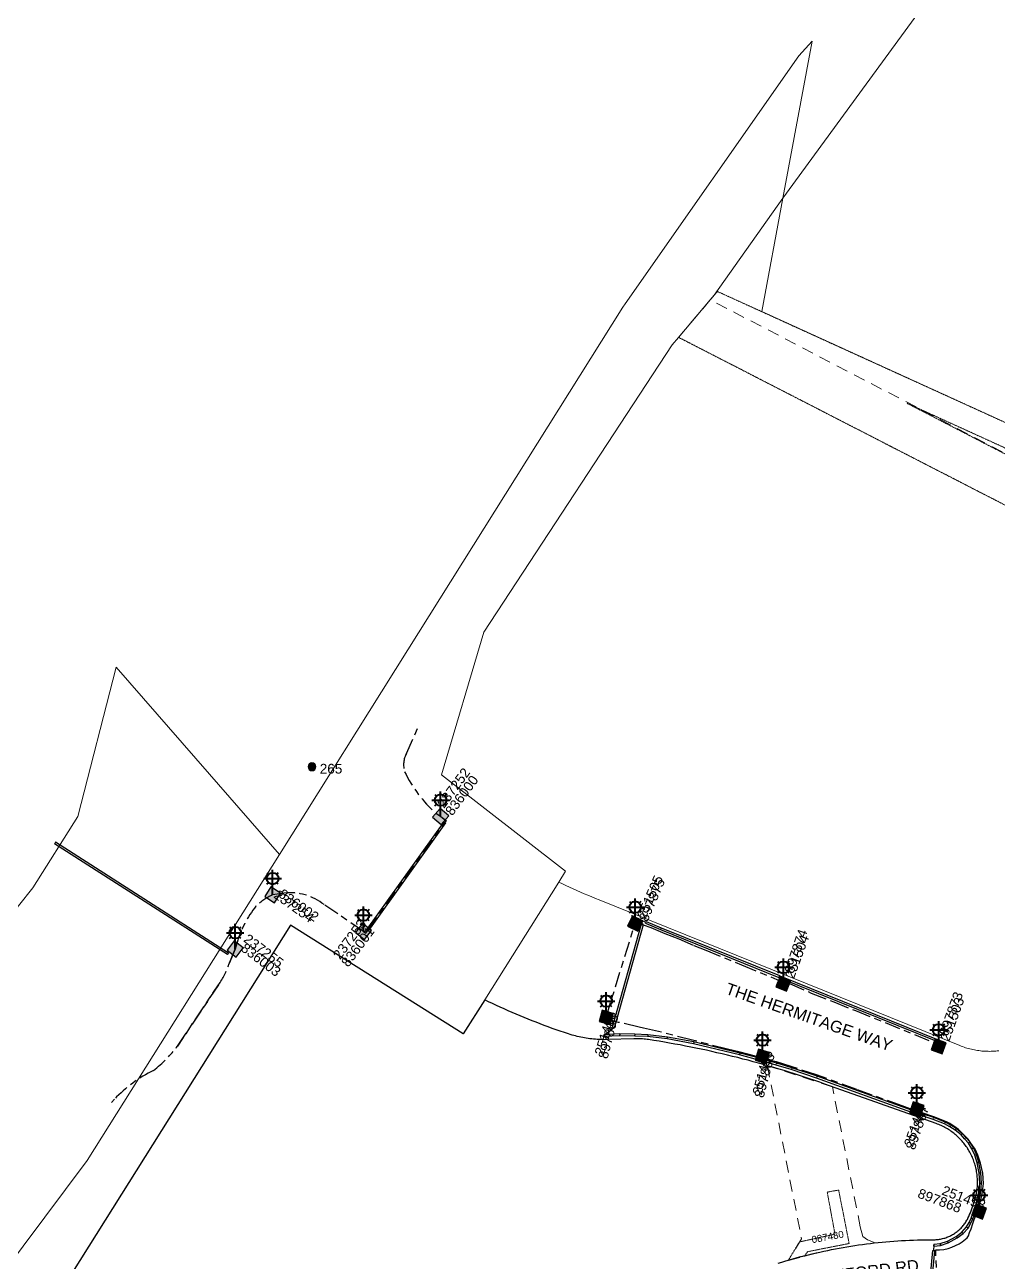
# Model space of a CAD drawing. Header units: metres. Extents: x 293673 to 295365, y 6233764 to 6235163.
# Drawn here: x 294032.5 to 294283.4, y 6234367.6 to 6234686.4 of the extents above; entities that cross this region are included whole.
import ezdxf
from ezdxf.enums import TextEntityAlignment as Align

# ---------------------------------------------------------------- set-up
doc = ezdxf.new("R2010")
doc.units = ezdxf.units.M
for name, pattern in [('Cable Exist UG', [8.2, 4, -1.2, 1.8, -1.2]), ('Dash', [5, 3, -2]), ('HIDDEN', [0.375, 0.25, -0.125]), ('HIDDEN2', [0.1875, 0.125, -0.0625])]:
    doc.linetypes.add(name, pattern=pattern)
doc.layers.get('0').update_dxf_attribs({"color": 6})
for name, color, linetype in [('_User Easement Numbers', 7, 'Continuous'), ('_USER new lots', 250, 'Continuous'), ('Duct_SP_EXT', 7, 'Continuous'), ('Equip_SP_SL_EXT', 7, 'Continuous'), ('Mains_SL_EXT', 7, 'Continuous'), ('Notes', 7, 'Continuous'), ('SupportsOH_SP_TR_HV_LV_SL_EXT', 7, 'Continuous'), ('SupportsUG_SP_LV_SL_EXT', 7, 'Continuous'), ('Trench_SP_EXT', 7, 'Continuous')]:
    doc.layers.add(name, color=color, linetype=linetype)
for name, color, linetype, lineweight in [('Cadastre Developer_SP_EXT', 9, 'Continuous', 5), ('Cadastre Easements_SP_EXT', 9, 'Continuous', 5), ('Cadastre Land Parcels_SP_EXT', 9, 'Continuous', 5), ('Cadastre Other Property_SP_EXT', 9, 'HIDDEN', 5), ('Cadastre Roads_SP_EXT', 9, 'Continuous', 5)]:
    doc.layers.add(name, color=color, linetype=linetype, lineweight=lineweight)
doc.styles.add('COLUMN_LABEL', font='arial.ttf')
doc.styles.add('iecARIAL', font='arial.ttf', dxfattribs={"height": 2})
doc.styles.add('POLE_LABEL', font='arial.ttf')
doc.styles.get("Standard").update_dxf_attribs({"font": 'arial.ttf'})

# ---------------------------------------------------------------- blocks, each defined once
blk = doc.blocks.new('COLUMN_EXT')
blk.add_hatch(color=256).paths.add_polyline_path([(-1.49, 1.48), (-1.49, -1.49), (1.48, -1.49), (1.48, 1.48)])
blk.add_lwpolyline([(-1.49, -1.49), (1.48, -1.49), (1.48, 1.48), (-1.49, 1.48)], close=True)
for tag, height, style, flags, p in [('ASSET_NUM', 2.5, 'COLUMN_LABEL', 8, (2, 2)), ('STRUCTURE_PLANT_NUMBER', 0.2, 'POLE_LABEL', 9, (1.81, 0.03)), ('STREET_CODE', 0.2, 'COLUMN_LABEL', 9, (1.81, -0.2))]:
    blk.add_attdef(tag, text='', height=height, dxfattribs=dict(style=style, flags=flags)).set_placement(p, align=Align.MIDDLE_LEFT)
at = {"flags": 1}
blk.add_attdef('Z', (1.81, -2.35), '', height=0.2, dxfattribs=at)
at = {"flags": 9}
for tag, p in [('COLUMN_TYPE', (1.81, -0.4)), ('OWNED_BY', (1.81, -0.6)), ('STATE', (1.81, -0.8)), ('USAGE', (1.81, -1)), ('STREETNAME', (1.81, -1.6)), ('SUBURB', (1.81, -1.8)), ('LEGEND', (1.81, -1.2)), ('LOCATION', (1.81, -1.4)), ('NOTES', (1.81, -2))]:
    blk.add_attdef(tag, text='', height=0.2, dxfattribs=at).set_placement(p, align=Align.MIDDLE_LEFT)
blk = doc.blocks.new('SL_LANTERN_EXT')
at = {"lineweight": 40}
for p, q in [((0, 1.97), (0, 6.47)), ((-2.25, 4.22), (2.25, 4.22)), ((-1.46, 5.68), (-1.06, 5.28)), ((1.46, 5.68), (1.06, 5.28)), ((-1.46, 2.76), (-1.06, 3.16)), ((0, 0), (0, 2.72)), ((1.46, 2.76), (1.06, 3.16))]:
    blk.add_line(p, q, dxfattribs=at)
blk.add_circle((0, 4.22), 1.5, dxfattribs=at)
at = {"style": 'iecARIAL', "flags": 8}
blk.add_attdef('ASSET_NUM', (1.5, 1.5), '', height=2.5, dxfattribs=at)
for tag, p, height, flags in [('OPERATING_VOLTAGE', (0.98, -1.65), 0.2, 9), ('ORIENTATION', (0.98, -1.85), 0.2, 9), ('OWNED_BY', (0.98, -2.05), 0.2, 9), ('STATE', (0.98, -2.25), 0.2, 9), ('CONSTRUCTED_VOLTAGE', (0.98, -0.65), 0.2, 9), ('CONTROL_TYPE', (0.98, -0.85), 0.2, 9), ('LANTERN_PURPOSE', (0.98, -1.05), 0.2, 9), ('LANTERN_TYPE', (0.98, -1.25), 0.2, 9), ('NO_PHASES', (0.98, -1.45), 0.2, 9), ('USAGE', (0.98, -2.45), 0.2, 9), ('CEXIST', (0.98, -2.65), 0.2, 9), ('CNEW', (0.98, -2.85), 0.2, 9), ('CNUMBER', (0.98, -3.05), 0.2, 9), ('CREMOVE', (0.98, -3.25), 0.2, 9), ('LNUMBER', (2.18, -3.25), 2.5, 8), ('CREPLACE', (0.98, -3.45), 0.2, 9), ('LKINGHEIGHT', (0.98, -3.65), 0.2, 9), ('LBRACKET', (0.98, -3.85), 0.2, 9), ('LBRACKETVOCAB', (0.98, -4.05), 0.2, 9), ('LCATEGORY', (0.98, -4.25), 0.2, 9), ('LCHARGE1', (0.98, -4.45), 0.2, 9), ('LCHARGE1PERCENT', (0.98, -4.65), 0.2, 9), ('LCHARGE2', (0.98, -4.85), 0.2, 9), ('LCHARGE2PERCENT', (0.98, -5.05), 0.2, 9), ('LCHARGE3', (0.98, -5.25), 0.2, 9), ('LCHARGE3PERCENT', (0.98, -5.45), 0.2, 9), ('LEXIST', (0.98, -5.65), 0.2, 9), ('LLAMP', (0.98, -5.85), 0.2, 9), ('LLAMPVOCAB', (0.98, -6.05), 0.2, 9), ('LMAST', (0.98, -6.25), 0.2, 9), ('LMASTVOCAB', (0.98, -6.45), 0.2, 9), ('STREETNAME', (0.98, -9.25), 0.2, 9), ('SUBURB', (0.98, -9.45), 0.2, 1), ('LNEW', (0.98, -6.65), 0.2, 9), ('LANTNUMBER', (0.98, -6.85), 0.2, 9), ('LOUTREACH', (0.98, -7.25), 0.2, 9), ('LOUTREACHVOCAB', (0.98, -7.45), 0.2, 9), ('LRATECODE', (0.98, -7.65), 0.2, 9), ('LREMOVE', (0.98, -7.85), 0.2, 9), ('LREPLACE', (0.98, -8.05), 0.2, 9), ('LTYPE', (0.98, -8.25), 0.2, 9), ('LTYPEVOCAB', (0.98, -8.45), 0.2, 9), ('LEGEND', (0.98, -8.65), 0.2, 9), ('LOCATION', (0.98, -8.85), 0.2, 9), ('NOTES', (0.98, -9.05), 0.2, 9)]:
    blk.add_attdef(tag, p, '', height=height, dxfattribs=dict(flags=flags))
blk = doc.blocks.new('POLE_EXT')
blk.add_hatch(color=256).paths.add_polyline_path([(-1, 0, 1), (1, 0, 1)])
blk.add_lwpolyline([(-1, 0, 1), (1, 0, 1)], format="xyb", close=True)
for tag, height, flags, p in [('pNumber', 2.5, 8, (-17.84, 2.07)), ('OWNED_BY', 0.2, 9, (1.35, -0.4)), ('SPECIAL_USE', 0.2, 9, (1.35, -0.8)), ('STATE', 0.2, 9, (1.35, -1)), ('cLV', 0.2, 9, (1.35, -1.4)), ('hDepth', 0.2, 9, (1.35, -1.6)), ('hDia', 0.2, 9, (1.35, -1.8)), ('cHV', 0.2, 9, (1.35, -2)), ('PARENT', 0.2, 9, (1.35, -0.6)), ('USAGE', 0.2, 9, (1.35, -1.2)), ('LBRACKET', 0.2, 9, (1.35, -2.2)), ('LExisting', 0.2, 9, (1.35, -2.4)), ('LANTNUMBER', 0.2, 9, (1.35, -2.6)), ('LOther', 0.2, 9, (1.35, -2.8)), ('LRemove', 0.2, 9, (1.35, -3)), ('LEGEND', 0.2, 9, (1.35, -3.2)), ('cLinedev', 0.2, 9, (1.35, -3.4)), ('pExisting', 0.2, 9, (1.35, -3.8)), ('pFooting', 0.2, 9, (1.35, -4.4)), ('pNew', 0.2, 9, (1.35, -4.6)), ('pRelocate', 0.2, 9, (1.35, -5)), ('pRemove', 0.2, 9, (1.35, -5.2)), ('pReplace', 0.2, 9, (1.35, -5.4)), ('pStay', 0.2, 9, (1.35, -5.6)), ('pType', 0.2, 9, (1.35, -5.8)), ('cspan', 0.2, 9, (1.35, -6)), ('STREETNAME', 0.2, 9, (1.35, -6.2)), ('SUBURB', 0.2, 9, (1.35, -6.4)), ('LOCATION', 0.2, 9, (1.35, -3.6)), ('PFNUMBER', 0.2, 9, (1.35, -4)), ('NEWPFNUMBER', 0.2, 9, (1.35, -4.2)), ('OPERATED_BY', 0.2, 9, (1.36, -7.01)), ('NOTES', 0.2, 9, (1.35, -6.6)), ('MAINTAINED_BY', 0.2, 9, (1.36, -6.81))]:
    blk.add_attdef(tag, text='', height=height, dxfattribs=dict(flags=flags)).set_placement(p, align=Align.MIDDLE_LEFT)
at = {"style": 'POLE_LABEL'}
for tag, height, flags, p in [('ASSET_NUM', 2.5, 8, (2, 2)), ('STRUCTURE_PLANT_NUMBER', 0.2, 9, (1.35, 0.03)), ('STREET_CODE', 0.2, 9, (1.35, -0.2))]:
    blk.add_attdef(tag, text='', height=height, dxfattribs=dict(at, flags=flags)).set_placement(p, align=Align.MIDDLE_LEFT)
at = {"flags": 1}
blk.add_attdef('Z', (1.35, -7.33), '', height=0.2, dxfattribs=at)
blk = doc.blocks.new('A$C12BB781C')
at = {"layer": '_USER new lots', "linetype": 'Continuous'}
blk.add_lwpolyline([(294226.68, 6234367.37), (294227.65, 6234367.66), (294228.62, 6234367.95), (294229.59, 6234368.24), (294230.57, 6234368.51), (294231.54, 6234368.78), (294232.52, 6234369.04), (294233.5, 6234369.29), (294234.49, 6234369.54), (294235.47, 6234369.78), (294236.46, 6234370.01), (294237.45, 6234370.23), (294238.44, 6234370.45), (294239.43, 6234370.65), (294240.42, 6234370.85), (294241.42, 6234371.05), (294242.41, 6234371.23), (294243.41, 6234371.41), (294244.41, 6234371.58), (294245.41, 6234371.74), (294246.41, 6234371.9), (294247.41, 6234372.05), (294248.42, 6234372.19), (294249.42, 6234372.32), (294250.43, 6234372.44), (294251.43, 6234372.56), (294252.44, 6234372.67), (294253.45, 6234372.77), (294254.46, 6234372.86), (294255.47, 6234372.95), (294256.48, 6234373.03), (294257.49, 6234373.1), (294258.5, 6234373.16), (294259.51, 6234373.22), (294260.52, 6234373.27), (294261.53, 6234373.31), (294262.55, 6234373.34), (294263.56, 6234373.36), (294264.57, 6234373.38), (294265.59, 6234373.39), (294266.6, 6234373.39), (294266.88, 6234373.39), (294267.15, 6234373.41), (294267.43, 6234373.42), (294267.71, 6234373.45), (294267.98, 6234373.48), (294268.25, 6234373.52), (294268.53, 6234373.57), (294268.8, 6234373.63), (294269.07, 6234373.69), (294269.33, 6234373.76), (294269.6, 6234373.84), (294269.86, 6234373.93), (294270.12, 6234374.02), (294270.38, 6234374.12), (294270.64, 6234374.23), (294270.89, 6234374.34), (294271.14, 6234374.46), (294271.38, 6234374.59), (294271.62, 6234374.73), (294271.86, 6234374.87), (294272.1, 6234375.02), (294272.33, 6234375.17), (294272.55, 6234375.33), (294272.77, 6234375.5), (294272.99, 6234375.67), (294273.2, 6234375.85), (294273.4, 6234376.03), (294273.6, 6234376.23), (294273.8, 6234376.42), (294273.99, 6234376.62), (294274.17, 6234376.83), (294274.35, 6234377.04), (294274.52, 6234377.26), (294274.69, 6234377.48), (294274.85, 6234377.7), (294275.01, 6234377.94), (294275.15, 6234378.17), (294275.29, 6234378.41), (294275.43, 6234378.65), (294275.56, 6234378.89), (294275.68, 6234379.14), (294275.79, 6234379.4), (294275.89, 6234379.65), (294275.99, 6234379.91), (294276.24, 6234380.33), (294276.68, 6234381.62), (294277.13, 6234382.91), (294277.25, 6234383.24), (294277.36, 6234383.58), (294277.46, 6234383.92), (294277.55, 6234384.26), (294277.63, 6234384.6), (294277.71, 6234384.95), (294277.78, 6234385.3), (294277.84, 6234385.64), (294277.89, 6234385.99), (294277.94, 6234386.35), (294277.98, 6234386.7), (294278.01, 6234387.05), (294278.03, 6234387.4), (294278.04, 6234387.76), (294278.05, 6234388.11), (294278.05, 6234388.46), (294278.04, 6234388.82), (294278.03, 6234389.17), (294278, 6234389.52), (294277.97, 6234389.88), (294277.93, 6234390.23), (294277.88, 6234390.58), (294277.83, 6234390.93), (294277.76, 6234391.28), (294277.69, 6234391.62), (294277.61, 6234391.97), (294277.53, 6234392.31), (294277.43, 6234392.65), (294277.33, 6234392.99), (294277.22, 6234393.33), (294277.11, 6234393.66), (294276.98, 6234394), (294276.85, 6234394.32), (294276.72, 6234394.65), (294276.57, 6234394.97), (294276.42, 6234395.29), (294276.26, 6234395.61), (294276.09, 6234395.92), (294275.92, 6234396.23), (294275.74, 6234396.53), (294275.55, 6234396.83), (294275.36, 6234397.13), (294275.16, 6234397.42), (294274.95, 6234397.71), (294274.74, 6234397.99), (294274.52, 6234398.27), (294274.3, 6234398.55), (294274.07, 6234398.81), (294273.83, 6234399.08), (294273.59, 6234399.34), (294273.34, 6234399.59), (294273.09, 6234399.83), (294272.83, 6234400.08), (294272.56, 6234400.31), (294272.3, 6234400.54), (294272.02, 6234400.76), (294271.74, 6234400.98), (294271.46, 6234401.19), (294271.17, 6234401.4), (294270.88, 6234401.6), (294270.58, 6234401.79), (294270.28, 6234401.97), (294269.97, 6234402.15), (294269.66, 6234402.32), (294269.35, 6234402.49), (294269.03, 6234402.65), (294268.71, 6234402.8), (294268.39, 6234402.94), (294268.06, 6234403.08), (294267.73, 6234403.21), (294267.4, 6234403.33), (294238.7, 6234413.51), (294237.4, 6234413.97), (294236.09, 6234414.42), (294234.78, 6234414.86), (294233.47, 6234415.3), (294232.16, 6234415.73), (294230.85, 6234416.15), (294229.53, 6234416.56), (294228.21, 6234416.97), (294226.89, 6234417.37), (294225.57, 6234417.76), (294224.24, 6234418.15), (294222.91, 6234418.53), (294221.58, 6234418.9), (294220.25, 6234419.26), (294218.92, 6234419.62), (294217.58, 6234419.96), (294216.25, 6234420.31), (294214.91, 6234420.64), (294213.57, 6234420.96), (294212.22, 6234421.28), (294210.88, 6234421.59), (294209.53, 6234421.9), (294208.18, 6234422.2), (294206.83, 6234422.48), (294205.48, 6234422.77), (294204.13, 6234423.04), (294202.78, 6234423.31), (294201.42, 6234423.57), (294200.06, 6234423.82), (294198.7, 6234424.06), (294197.34, 6234424.3), (294195.98, 6234424.53), (294194.62, 6234424.75), (294193.26, 6234424.96), (294192.88, 6234425.01), (294192.5, 6234425.06), (294192.12, 6234425.1), (294191.74, 6234425.14), (294191.36, 6234425.16), (294190.98, 6234425.18), (294190.6, 6234425.19), (294190.22, 6234425.2), (294189.84, 6234425.2), (294189.46, 6234425.19), (294182.86, 6234424.96), (294182.39, 6234424.95), (294181.92, 6234424.94), (294181.45, 6234424.95), (294180.97, 6234424.96), (294180.5, 6234424.98), (294180.03, 6234425), (294179.56, 6234425.03), (294179.09, 6234425.08), (294178.62, 6234425.12), (294178.15, 6234425.18), (294177.68, 6234425.24), (294177.21, 6234425.31), (294176.75, 6234425.39), (294176.28, 6234425.47), (294175.82, 6234425.57), (294175.36, 6234425.67), (294174.9, 6234425.77), (294174.44, 6234425.89), (294173.98, 6234426.01), (294173.53, 6234426.14), (294173.08, 6234426.28), (294172.63, 6234426.42), (294171.57, 6234426.77), (294170.52, 6234427.13), (294169.47, 6234427.49), (294168.42, 6234427.86), (294167.38, 6234428.24), (294166.33, 6234428.63), (294165.29, 6234429.02), (294164.25, 6234429.42), (294163.22, 6234429.82), (294162.19, 6234430.23), (294161.16, 6234430.65), (294160.13, 6234431.08), (294159.11, 6234431.51), (294158.09, 6234431.95), (294157.07, 6234432.4), (294156.05, 6234432.85), (294155.04, 6234433.31), (294154.03, 6234433.77), (294153.02, 6234434.24), (294152.02, 6234434.72), (294151.02, 6234435.21), (294145.49, 6234426.42), (294100.93, 6234454.46), (294100.93, 6234454.46), (294036.39, 6234351.67)], dxfattribs=at)

msp = doc.modelspace()

# ---------------------------------------------------------------- linework, layer by layer
at = {"layer": 'Cadastre Developer_SP_EXT', "linetype": 'Dash'}
msp.add_lwpolyline([(294229.33, 6234368.07), (294235.53, 6234369.72), (294240.81, 6234370.89), (294245.61, 6234371.73), (294251.71, 6234372.56), (294249.69, 6234373.33), (294248.52, 6234374.25), (294247.84, 6234376.69), (294240.65, 6234412.82), (294223.88, 6234418.22), (294232.72, 6234373.66), (294229.33, 6234368.07)], close=True, dxfattribs=at)
at = {"layer": 'Cadastre Easements_SP_EXT', "linetype": 'Dash'}
msp.add_lwpolyline([(294342.04, 6234546.42), (294209.17, 6234615.55), (294201, 6234605.89), (294334.9, 6234537.12)], dxfattribs=at)
at = {"layer": 'Cadastre Land Parcels_SP_EXT', "linetype": 'Continuous'}
for points in [[(294279.92, 6234712.99), (294227.9, 6234641.74), (294222.47, 6234612.53), (294398.65, 6234532.22), (294469.42, 6234499.99), (294512.31, 6234480.25), (294537.62, 6234468.9), (294718.26, 6234388.66), (294867.13, 6234322.52)], [(293912.32, 6234228.25), (294036.39, 6234351.67), (294100.93, 6234454.46), (294145.49, 6234426.42), (294151.02, 6234435.21), (294170.12, 6234465.56), (294170.12, 6234465.56), (294171.87, 6234468.34), (294139.89, 6234493.15), (294150.84, 6234529.96), (294199.33, 6234603.92), (294201, 6234605.89), (294209.17, 6234615.55), (294210.19, 6234616.77), (294227.9, 6234641.74), (294235.41, 6234682.23), (294232.01, 6234678.4), (294187.27, 6234614.55), (294186.66, 6234613.63), (294156.39, 6234565.46), (294131.22, 6234525.4), (294098.1, 6234472.68), (294048.57, 6234393.85), (294015.44, 6234349.71)], [(294398.65, 6234532.22), (294222.47, 6234612.53), (294227.9, 6234641.74), (294210.19, 6234616.77), (294209.17, 6234615.55), (294201, 6234605.89), (294199.33, 6234603.92), (294150.84, 6234529.96), (294139.89, 6234493.15), (294171.87, 6234468.34), (294170.12, 6234465.56), (294171.05, 6234465.11), (294171.98, 6234464.67), (294172.92, 6234464.23), (294173.86, 6234463.79), (294174.8, 6234463.37), (294175.75, 6234462.95), (294176.7, 6234462.54), (294177.65, 6234462.14), (294178.6, 6234461.74), (294179.56, 6234461.35), (294180.52, 6234460.97), (294273.46, 6234423.42), (294273.83, 6234423.27), (294274.2, 6234423.14), (294274.57, 6234423.01), (294274.95, 6234422.88), (294275.33, 6234422.77), (294275.71, 6234422.66), (294276.09, 6234422.56), (294276.47, 6234422.47), (294276.86, 6234422.38), (294277.24, 6234422.3), (294277.63, 6234422.23), (294278.02, 6234422.17), (294278.41, 6234422.11), (294278.8, 6234422.06), (294279.2, 6234422.02), (294279.59, 6234421.99), (294279.98, 6234421.96), (294280.38, 6234421.95), (294280.77, 6234421.94), (294281.17, 6234421.93), (294281.56, 6234421.94), (294281.96, 6234421.95), (294282.35, 6234421.97), (294282.75, 6234422), (294283.14, 6234422.03), (294283.53, 6234422.08)], [(294226.68, 6234367.37), (294227.65, 6234367.66), (294228.62, 6234367.95), (294229.59, 6234368.24), (294230.57, 6234368.51), (294231.54, 6234368.78), (294232.52, 6234369.04), (294233.5, 6234369.29), (294234.49, 6234369.54), (294235.47, 6234369.78), (294236.46, 6234370.01), (294237.45, 6234370.23), (294238.44, 6234370.45), (294239.43, 6234370.65), (294240.42, 6234370.85), (294241.42, 6234371.05), (294242.41, 6234371.23), (294243.41, 6234371.41), (294244.41, 6234371.58), (294245.41, 6234371.74), (294246.41, 6234371.9), (294247.41, 6234372.05), (294248.42, 6234372.19), (294249.42, 6234372.32), (294250.43, 6234372.44), (294251.43, 6234372.56), (294252.44, 6234372.67), (294253.45, 6234372.77), (294254.46, 6234372.86), (294255.47, 6234372.95), (294256.48, 6234373.03), (294257.49, 6234373.1), (294258.5, 6234373.16), (294259.51, 6234373.22), (294260.52, 6234373.27), (294261.53, 6234373.31), (294262.55, 6234373.34), (294263.56, 6234373.36), (294264.57, 6234373.38), (294265.59, 6234373.39), (294266.6, 6234373.39), (294266.88, 6234373.39), (294267.15, 6234373.41), (294267.43, 6234373.42), (294267.71, 6234373.45), (294267.98, 6234373.48), (294268.25, 6234373.52), (294268.53, 6234373.57), (294268.8, 6234373.63), (294269.07, 6234373.69), (294269.33, 6234373.76), (294269.6, 6234373.84), (294269.86, 6234373.93), (294270.12, 6234374.02), (294270.38, 6234374.12), (294270.64, 6234374.23), (294270.89, 6234374.34), (294271.14, 6234374.46), (294271.38, 6234374.59), (294271.62, 6234374.73), (294271.86, 6234374.87), (294272.1, 6234375.02), (294272.33, 6234375.17), (294272.55, 6234375.33), (294272.77, 6234375.5), (294272.99, 6234375.67), (294273.2, 6234375.85), (294273.4, 6234376.03), (294273.6, 6234376.23), (294273.8, 6234376.42), (294273.99, 6234376.62), (294274.17, 6234376.83), (294274.35, 6234377.04), (294274.52, 6234377.26), (294274.69, 6234377.48), (294274.85, 6234377.7), (294275.01, 6234377.94), (294275.15, 6234378.17), (294275.29, 6234378.41), (294275.43, 6234378.65), (294275.56, 6234378.89), (294275.68, 6234379.14), (294275.79, 6234379.4), (294275.89, 6234379.65), (294275.99, 6234379.91), (294276.24, 6234380.33), (294276.68, 6234381.62), (294277.13, 6234382.91), (294277.25, 6234383.24), (294277.36, 6234383.58), (294277.46, 6234383.92), (294277.55, 6234384.26), (294277.63, 6234384.6), (294277.71, 6234384.95), (294277.78, 6234385.3), (294277.84, 6234385.64), (294277.89, 6234385.99), (294277.94, 6234386.35), (294277.98, 6234386.7), (294278.01, 6234387.05), (294278.03, 6234387.4), (294278.04, 6234387.76), (294278.05, 6234388.11), (294278.05, 6234388.46), (294278.04, 6234388.82), (294278.03, 6234389.17), (294278, 6234389.52), (294277.97, 6234389.88), (294277.93, 6234390.23), (294277.88, 6234390.58), (294277.83, 6234390.93), (294277.76, 6234391.28), (294277.69, 6234391.62), (294277.61, 6234391.97), (294277.53, 6234392.31), (294277.43, 6234392.65), (294277.33, 6234392.99), (294277.22, 6234393.33), (294277.11, 6234393.66), (294276.98, 6234394), (294276.85, 6234394.32), (294276.72, 6234394.65), (294276.57, 6234394.97), (294276.42, 6234395.29), (294276.26, 6234395.61), (294276.09, 6234395.92), (294275.92, 6234396.23), (294275.74, 6234396.53), (294275.55, 6234396.83), (294275.36, 6234397.13), (294275.16, 6234397.42), (294274.95, 6234397.71), (294274.74, 6234397.99), (294274.52, 6234398.27), (294274.3, 6234398.55), (294274.07, 6234398.81), (294273.83, 6234399.08), (294273.59, 6234399.34), (294273.34, 6234399.59), (294273.09, 6234399.83), (294272.83, 6234400.08), (294272.56, 6234400.31), (294272.3, 6234400.54), (294272.02, 6234400.76), (294271.74, 6234400.98), (294271.46, 6234401.19), (294271.17, 6234401.4), (294270.88, 6234401.6), (294270.58, 6234401.79), (294270.28, 6234401.97), (294269.97, 6234402.15), (294269.66, 6234402.32), (294269.35, 6234402.49), (294269.03, 6234402.65), (294268.71, 6234402.8), (294268.39, 6234402.94), (294268.06, 6234403.08), (294267.73, 6234403.21), (294267.4, 6234403.33), (294238.7, 6234413.51), (294237.4, 6234413.97), (294236.09, 6234414.42), (294234.78, 6234414.86), (294233.47, 6234415.3), (294232.16, 6234415.73), (294230.85, 6234416.15), (294229.53, 6234416.56), (294228.21, 6234416.97), (294226.89, 6234417.37), (294225.57, 6234417.76), (294224.24, 6234418.15), (294222.91, 6234418.53), (294221.58, 6234418.9), (294220.25, 6234419.26), (294218.92, 6234419.62), (294217.58, 6234419.96), (294216.25, 6234420.31), (294214.91, 6234420.64), (294213.57, 6234420.96), (294212.22, 6234421.28), (294210.88, 6234421.59), (294209.53, 6234421.9), (294208.18, 6234422.2), (294206.83, 6234422.48), (294205.48, 6234422.77), (294204.13, 6234423.04), (294202.78, 6234423.31), (294201.42, 6234423.57), (294200.06, 6234423.82), (294198.7, 6234424.06), (294197.34, 6234424.3), (294195.98, 6234424.53), (294194.62, 6234424.75), (294193.26, 6234424.96), (294192.88, 6234425.01), (294192.5, 6234425.06), (294192.12, 6234425.1), (294191.74, 6234425.14), (294191.36, 6234425.16), (294190.98, 6234425.18), (294190.6, 6234425.19), (294190.22, 6234425.2), (294189.84, 6234425.2), (294189.46, 6234425.19), (294182.86, 6234424.96), (294182.39, 6234424.95), (294181.92, 6234424.94), (294181.45, 6234424.95), (294180.97, 6234424.96), (294180.5, 6234424.98), (294180.03, 6234425), (294179.56, 6234425.03), (294179.09, 6234425.08), (294178.62, 6234425.12), (294178.15, 6234425.18), (294177.68, 6234425.24), (294177.21, 6234425.31), (294176.75, 6234425.39), (294176.28, 6234425.47), (294175.82, 6234425.57), (294175.36, 6234425.67), (294174.9, 6234425.77), (294174.44, 6234425.89), (294173.98, 6234426.01), (294173.53, 6234426.14), (294173.08, 6234426.28), (294172.63, 6234426.42), (294171.57, 6234426.77), (294170.52, 6234427.13), (294169.47, 6234427.49), (294168.42, 6234427.86), (294167.38, 6234428.24), (294166.33, 6234428.63), (294165.29, 6234429.02), (294164.25, 6234429.42), (294163.22, 6234429.82), (294162.19, 6234430.23), (294161.16, 6234430.65), (294160.13, 6234431.08), (294159.11, 6234431.51), (294158.09, 6234431.95), (294157.07, 6234432.4), (294156.05, 6234432.85), (294155.04, 6234433.31), (294154.03, 6234433.77), (294153.02, 6234434.24), (294152.02, 6234434.72), (294151.02, 6234435.21), (294145.49, 6234426.42), (294100.93, 6234454.46), (294100.93, 6234454.46), (294036.39, 6234351.67)]]:
    msp.add_lwpolyline(points, dxfattribs=at)
at = {"layer": 'Cadastre Other Property_SP_EXT', "linetype": 'HIDDEN2'}
for points in [[(294543.3, 6234466.51), (294210.98, 6234617.72), (294201, 6234605.89), (294334.9, 6234537.12)], [(294342.04, 6234546.42), (294259.92, 6234588.89), (294540.71, 6234461.03)]]:
    msp.add_lwpolyline(points, dxfattribs=at)
msp.add_lwpolyline([(294242.27, 6234386.18), (294240.46, 6234385.89), (294239.32, 6234385.67), (294241.31, 6234374.82), (294232.16, 6234372.83), (294229.32, 6234368.15), (294233.53, 6234369.29), (294234.23, 6234370.32), (294244.96, 6234372.42), (294242.27, 6234386.18)], close=True, dxfattribs=at)
at = {"layer": 'Cadastre Roads_SP_EXT', "linetype": 'Continuous'}
msp.add_lwpolyline([(294015.44, 6234349.71), (294048.57, 6234393.85), (294098.1, 6234472.68), (294080.06, 6234493.34), (294056.02, 6234520.94), (294046.17, 6234482.44), (294034.53, 6234464.1), (294023.4, 6234450.19)], dxfattribs=at)
at = {"layer": 'Duct_SP_EXT'}
for p, q in [((294120.76, 6234453.37), (294140.62, 6234481.05)), ((294121.15, 6234453.09), (294141.01, 6234480.77)), ((294140.62, 6234481.05), (294140.82, 6234480.91)), ((294141.01, 6234480.77), (294140.82, 6234480.91)), ((294040.14, 6234475.39), (294040.27, 6234475.59)), ((294040.4, 6234475.79), (294040.27, 6234475.59)), ((294085.02, 6234447.26), (294040.4, 6234475.79)), ((294084.76, 6234446.85), (294040.14, 6234475.39)), ((294120.76, 6234453.37), (294120.96, 6234453.23)), ((294121.15, 6234453.09), (294120.96, 6234453.23)), ((294184, 6234428.16), (294191.48, 6234454.77)), ((294184.46, 6234428.03), (294191.95, 6234454.64)), ((294191.48, 6234454.77), (294191.71, 6234454.7)), ((294191.95, 6234454.64), (294191.71, 6234454.7)), ((294192.45, 6234454.94), (294192.54, 6234455.16)), ((294192.45, 6234454.94), (294196.32, 6234453.35)), ((294192.63, 6234455.38), (294192.54, 6234455.16)), ((294192.63, 6234455.38), (294196.51, 6234453.79)), ((294196.32, 6234453.35), (294196.41, 6234453.57)), ((294196.32, 6234453.35), (294196.41, 6234453.57)), ((294196.32, 6234453.35), (294196.32, 6234453.35)), ((294196.32, 6234453.35), (294226.81, 6234441)), ((294196.51, 6234453.79), (294196.41, 6234453.57)), ((294196.5, 6234453.79), (294196.41, 6234453.57)), ((294196.51, 6234453.79), (294196.5, 6234453.79)), ((294196.5, 6234453.79), (294226.99, 6234441.45)), ((294084.76, 6234446.85), (294084.89, 6234447.06)), ((294085.02, 6234447.26), (294084.89, 6234447.06)), ((294226.81, 6234441), (294226.9, 6234441.22)), ((294226.88, 6234440.98), (294226.97, 6234441.2)), ((294226.88, 6234440.98), (294267.76, 6234424.43)), ((294226.99, 6234441.45), (294226.9, 6234441.22)), ((294227.06, 6234441.43), (294226.97, 6234441.2)), ((294227.06, 6234441.43), (294267.94, 6234424.88)), ((294184, 6234428.16), (294184.23, 6234428.09)), ((294184.46, 6234428.03), (294184.23, 6234428.09)), ((294185.84, 6234426.41), (294181.7, 6234426.22)), ((294181.7, 6234426.22), (294181.71, 6234425.98)), ((294181.73, 6234425.74), (294181.71, 6234425.98)), ((294185.85, 6234425.93), (294181.73, 6234425.74)), ((294189.71, 6234426.35), (294185.84, 6234426.41)), ((294185.84, 6234426.41), (294185.85, 6234426.17)), ((294185.85, 6234425.93), (294185.85, 6234426.17)), ((294189.7, 6234425.87), (294185.85, 6234425.93)), ((294189.71, 6234426.35), (294189.7, 6234426.11)), ((294189.7, 6234425.87), (294189.7, 6234426.11)), ((294193.03, 6234425.72), (294189.7, 6234425.87)), ((294193.07, 6234426.2), (294189.71, 6234426.35)), ((294193.03, 6234425.72), (294193.05, 6234425.96)), ((294198.07, 6234425.16), (294193.03, 6234425.72)), ((294193.07, 6234426.2), (294193.05, 6234425.96)), ((294198.14, 6234425.63), (294193.07, 6234426.2)), ((294198.07, 6234425.16), (294198.1, 6234425.4)), ((294204.87, 6234423.88), (294198.07, 6234425.16)), ((294198.14, 6234425.63), (294198.1, 6234425.4)), ((294204.97, 6234424.35), (294198.14, 6234425.63)), ((294267.76, 6234424.43), (294267.85, 6234424.66)), ((294267.94, 6234424.88), (294267.85, 6234424.66)), ((294204.87, 6234423.88), (294204.92, 6234424.11)), ((294216.69, 6234421.04), (294204.87, 6234423.88)), ((294204.97, 6234424.35), (294204.92, 6234424.11)), ((294216.81, 6234421.5), (294204.97, 6234424.35)), ((294216.69, 6234421.04), (294216.75, 6234421.27)), ((294216.81, 6234421.5), (294216.75, 6234421.27)), ((294222.43, 6234420), (294216.81, 6234421.5)), ((294222.31, 6234419.53), (294216.69, 6234421.04)), ((294222.31, 6234419.53), (294222.37, 6234419.77)), ((294222.43, 6234420), (294222.37, 6234419.77)), ((294222.49, 6234419.48), (294222.56, 6234419.71)), ((294226.17, 6234418.39), (294222.49, 6234419.48)), ((294222.62, 6234419.94), (294222.56, 6234419.71)), ((294226.31, 6234418.85), (294222.62, 6234419.94)), ((294226.17, 6234418.39), (294226.24, 6234418.62)), ((294230.03, 6234417.22), (294226.17, 6234418.39)), ((294226.31, 6234418.85), (294226.24, 6234418.62)), ((294230.17, 6234417.67), (294226.31, 6234418.85)), ((294230.03, 6234417.22), (294230.1, 6234417.44)), ((294236.56, 6234415.05), (294230.03, 6234417.22)), ((294230.17, 6234417.67), (294230.1, 6234417.44)), ((294236.71, 6234415.5), (294230.17, 6234417.67)), ((294236.56, 6234415.05), (294236.64, 6234415.28)), ((294260.88, 6234406.3), (294236.56, 6234415.05)), ((294236.71, 6234415.5), (294236.64, 6234415.28)), ((294261.04, 6234406.75), (294236.71, 6234415.5)), ((294260.88, 6234406.3), (294260.96, 6234406.53)), ((294261.04, 6234406.75), (294260.96, 6234406.53)), ((294261.06, 6234406.26), (294261.13, 6234406.49)), ((294266.6, 6234404.41), (294261.06, 6234406.26)), ((294261.21, 6234406.71), (294261.13, 6234406.49)), ((294266.77, 6234404.86), (294261.21, 6234406.71)), ((294266.6, 6234404.41), (294266.69, 6234404.64)), ((294269.55, 6234403.24), (294266.6, 6234404.41)), ((294266.77, 6234404.86), (294266.69, 6234404.64)), ((294269.75, 6234403.67), (294266.77, 6234404.86)), ((294269.55, 6234403.24), (294269.65, 6234403.46)), ((294270.96, 6234402.5), (294269.55, 6234403.24)), ((294269.75, 6234403.67), (294269.65, 6234403.46)), ((294271.2, 6234402.91), (294269.75, 6234403.67)), ((294270.96, 6234402.5), (294271.08, 6234402.71)), ((294272.27, 6234401.64), (294270.96, 6234402.5)), ((294271.2, 6234402.91), (294271.08, 6234402.71)), ((294272.55, 6234402.03), (294271.2, 6234402.91)), ((294272.27, 6234401.64), (294272.41, 6234401.83)), ((294273.8, 6234400.4), (294272.27, 6234401.64)), ((294272.55, 6234402.03), (294272.41, 6234401.83)), ((294274.13, 6234400.76), (294272.55, 6234402.03)), ((294273.8, 6234400.4), (294273.97, 6234400.58)), ((294274.73, 6234399.4), (294273.8, 6234400.4)), ((294274.13, 6234400.76), (294273.97, 6234400.58)), ((294275.08, 6234399.72), (294274.13, 6234400.76)), ((294274.73, 6234399.4), (294274.91, 6234399.56)), ((294275.7, 6234398.3), (294274.73, 6234399.4)), ((294275.08, 6234399.72), (294274.91, 6234399.56)), ((294276.09, 6234398.58), (294275.08, 6234399.72)), ((294275.7, 6234398.3), (294275.9, 6234398.44)), ((294276.6, 6234396.85), (294275.7, 6234398.3)), ((294276.09, 6234398.58), (294275.9, 6234398.44)), ((294277.03, 6234397.07), (294276.09, 6234398.58)), ((294276.6, 6234396.85), (294276.82, 6234396.96)), ((294277.32, 6234395.17), (294276.6, 6234396.85)), ((294277.03, 6234397.07), (294276.82, 6234396.96)), ((294277.77, 6234395.33), (294277.03, 6234397.07)), ((294277.32, 6234395.17), (294277.54, 6234395.25)), ((294277.96, 6234393.2), (294277.32, 6234395.17)), ((294277.77, 6234395.33), (294277.54, 6234395.25)), ((294278.42, 6234393.32), (294277.77, 6234395.33)), ((294277.96, 6234393.2), (294278.19, 6234393.26)), ((294278.45, 6234390.59), (294277.96, 6234393.2)), ((294278.42, 6234393.32), (294278.19, 6234393.26)), ((294278.93, 6234390.66), (294278.42, 6234393.32)), ((294278.45, 6234390.59), (294278.69, 6234390.63)), ((294278.64, 6234387.95), (294278.45, 6234390.59)), ((294278.93, 6234390.66), (294278.69, 6234390.63)), ((294279.12, 6234387.94), (294278.93, 6234390.66)), ((294278.44, 6234385.97), (294278.64, 6234387.95)), ((294278.64, 6234387.95), (294278.88, 6234387.95)), ((294279.12, 6234387.94), (294278.88, 6234387.95)), ((294278.92, 6234385.9), (294279.12, 6234387.94)), ((294277.58, 6234382.4), (294277.92, 6234383.44)), ((294277.92, 6234383.44), (294278.16, 6234384.52)), ((294277.92, 6234383.44), (294278.15, 6234383.38)), ((294278.03, 6234382.25), (294278.38, 6234383.32)), ((294278.38, 6234383.32), (294278.15, 6234383.38)), ((294278.16, 6234384.52), (294278.44, 6234385.97)), ((294278.16, 6234384.52), (294278.4, 6234384.47)), ((294278.38, 6234383.32), (294278.63, 6234384.42)), ((294278.63, 6234384.42), (294278.4, 6234384.47)), ((294278.44, 6234385.97), (294278.68, 6234385.93)), ((294278.63, 6234384.42), (294278.92, 6234385.9)), ((294278.92, 6234385.9), (294278.68, 6234385.93)), ((294276.39, 6234378.96), (294277.06, 6234380.87)), ((294276.83, 6234378.78), (294277.51, 6234380.71)), ((294277.05, 6234380.96), (294277.58, 6234382.4)), ((294277.05, 6234380.96), (294277.28, 6234380.87)), ((294277.06, 6234380.87), (294277.29, 6234380.79)), ((294277.51, 6234380.79), (294277.28, 6234380.87)), ((294277.51, 6234380.71), (294277.29, 6234380.79)), ((294277.51, 6234380.79), (294278.03, 6234382.25)), ((294277.58, 6234382.4), (294277.81, 6234382.33)), ((294278.03, 6234382.25), (294277.81, 6234382.33)), ((294274, 6234375.36), (294275.23, 6234376.7)), ((294275.23, 6234376.7), (294275.88, 6234377.87)), ((294275.23, 6234376.7), (294275.43, 6234376.56)), ((294275.62, 6234376.42), (294276.31, 6234377.66)), ((294275.88, 6234377.87), (294276.39, 6234378.96)), ((294275.88, 6234377.87), (294276.09, 6234377.77)), ((294276.31, 6234377.66), (294276.09, 6234377.77)), ((294276.31, 6234377.66), (294276.83, 6234378.78)), ((294276.39, 6234378.96), (294276.61, 6234378.87)), ((294276.83, 6234378.78), (294276.61, 6234378.87)), ((294270.32, 6234373), (294272.56, 6234374.27)), ((294270.51, 6234372.56), (294272.83, 6234373.87)), ((294272.56, 6234374.27), (294274, 6234375.36)), ((294272.56, 6234374.27), (294272.69, 6234374.07)), ((294272.83, 6234373.87), (294272.69, 6234374.07)), ((294272.83, 6234373.87), (294274.32, 6234375.01)), ((294274, 6234375.36), (294274.16, 6234375.19)), ((294274.32, 6234375.01), (294274.16, 6234375.19)), ((294274.32, 6234375.01), (294275.62, 6234376.42)), ((294275.62, 6234376.42), (294275.43, 6234376.56)), ((294265.57, 6234359.84), (294266.55, 6234370.62)), ((294266.05, 6234359.79), (294267.03, 6234370.58)), ((294266.55, 6234370.62), (294266.79, 6234370.6)), ((294266.77, 6234372.23), (294268.45, 6234372.41)), ((294266.77, 6234372.23), (294266.79, 6234371.99)), ((294266.82, 6234371.75), (294266.79, 6234371.99)), ((294267.03, 6234370.58), (294266.79, 6234370.6)), ((294266.82, 6234371.75), (294268.55, 6234371.94)), ((294268.45, 6234372.41), (294270.32, 6234373)), ((294268.45, 6234372.41), (294268.5, 6234372.17)), ((294268.55, 6234371.94), (294268.5, 6234372.17)), ((294268.55, 6234371.94), (294270.51, 6234372.56)), ((294270.32, 6234373), (294270.41, 6234372.78)), ((294270.51, 6234372.56), (294270.41, 6234372.78))]:
    msp.add_line(p, q, dxfattribs=at)
at = {"layer": 'Mains_SL_EXT', "linetype": 'Cable Exist UG'}
for points in [[(294139.66, 6234482.44), (294138.45, 6234483.2), (294138.45, 6234483.2, -0.093933), (294130.38, 6234493.99), (294130.38, 6234493.99, -0.206664), (294130.88, 6234498.69), (294130.88, 6234498.69), (294133.96, 6234505.62)], [(294119.77, 6234452.81), (294113.15, 6234457.38), (294109.64, 6234459.73), (294109.64, 6234459.73, 0.196589), (294099.29, 6234462.7), (294099.29, 6234462.7), (294096.37, 6234462.23)], [(294086.71, 6234448.29), (294087.2, 6234449.96), (294087.2, 6234449.96, -0.100854), (294092.07, 6234459.32), (294092.07, 6234459.32, -0.096601), (294096.37, 6234462.23)], [(294054.81, 6234408.75), (294055.6, 6234409.61), (294055.6, 6234409.61, -0.086923), (294065.66, 6234417.03), (294065.66, 6234417.03, 0.066736), (294071.82, 6234423.28), (294071.82, 6234423.28), (294082.45, 6234439.09), (294082.45, 6234439.09, 0.063976), (294085.09, 6234444.35), (294085.09, 6234444.35), (294086.71, 6234448.29)]]:
    msp.add_lwpolyline(points, format="xyb", dxfattribs=at)
for points in [[(294119.77, 6234452.81), (294120.93, 6234453.15), (294141.12, 6234481.27), (294139.66, 6234482.44)], [(294182.3, 6234430.69), (294189.78, 6234454.95)], [(294189.78, 6234454.91), (294191.9, 6234454.53), (294191.9, 6234454.53), (294193.85, 6234453.83), (294197.42, 6234452.29), (294201.07, 6234450.88), (294204.9, 6234449.24), (294208, 6234448), (294217.22, 6234444.25), (294227.13, 6234440.14), (294228, 6234439.32)], [(294227.97, 6234439.32), (294229.6, 6234439.42), (294229.6, 6234439.42), (294235.21, 6234436.96), (294241.04, 6234434.67), (294246.62, 6234432.44), (294267.32, 6234424), (294268.09, 6234423.23)], [(294222.58, 6234420.62), (294221.14, 6234420.55), (294221.14, 6234420.55), (294220.5, 6234420.74), (294216.86, 6234421.68), (294213.62, 6234422.47), (294204.56, 6234424.81), (294195.81, 6234427.04), (294191.95, 6234427.94), (294190.88, 6234428.18), (294185.55, 6234429.4), (294183.53, 6234429.87), (294182.3, 6234430.69)], [(294262.4, 6234407.05), (294260.69, 6234407.13), (294260.69, 6234407.13), (294258.59, 6234407.87), (294246.94, 6234412.1), (294236.57, 6234415.86), (294230.04, 6234418.02), (294226.19, 6234419.2), (294223.59, 6234419.86), (294222.54, 6234420.66)], [(294278.46, 6234380.63), (294278.45, 6234382.12), (294278.45, 6234382.12), (294278.51, 6234382.3), (294278.85, 6234383.34), (294279.09, 6234384.41), (294279.37, 6234385.86), (294279.57, 6234387.86), (294279.39, 6234390.51), (294278.8, 6234393.11), (294278.13, 6234395.17), (294277.42, 6234396.71), (294276.36, 6234398.28), (294275.63, 6234399.28), (294274.72, 6234400.24), (294273.15, 6234401.77), (294271.96, 6234402.68), (294270.93, 6234403.37), (294270.02, 6234403.81), (294266.83, 6234405.1), (294263.49, 6234406.14), (294262.33, 6234407.05)], [(294267.63, 6234361.03), (294267.29, 6234370.77), (294267.29, 6234370.77), (294268.24, 6234370.78), (294269.4, 6234370.92), (294270.46, 6234371.16), (294271.46, 6234371.48), (294272.4, 6234371.87), (294273.34, 6234372.37), (294274.13, 6234372.89), (294275.38, 6234373.91), (294275.71, 6234374.44), (294276.01, 6234375.22), (294276.39, 6234376.19), (294276.85, 6234377.55), (294277.7, 6234380.05), (294278.46, 6234380.75)]]:
    msp.add_lwpolyline(points, dxfattribs=at)
at = {"layer": 'Trench_SP_EXT', "linetype": 'Cable Exist UG'}
for points in [[(294139.66, 6234482.44), (294138.45, 6234483.2), (294138.45, 6234483.2, -0.093934), (294130.38, 6234493.99), (294130.38, 6234493.99, -0.206661), (294130.88, 6234498.69), (294130.88, 6234498.69), (294133.96, 6234505.62)], [(294119.77, 6234452.81), (294113.15, 6234457.38), (294109.64, 6234459.73), (294109.64, 6234459.73, 0.19659), (294099.29, 6234462.7), (294099.29, 6234462.7), (294096.37, 6234462.23)], [(294096.37, 6234462.23, 0.096601), (294092.07, 6234459.32), (294092.07, 6234459.32, 0.100853), (294087.2, 6234449.96), (294087.2, 6234449.96), (294086.71, 6234448.29)], [(294086.71, 6234448.29), (294085.09, 6234444.35), (294085.09, 6234444.35, -0.063976), (294082.45, 6234439.09), (294082.45, 6234439.09), (294071.82, 6234423.28), (294071.82, 6234423.28, -0.066736), (294065.66, 6234417.03), (294065.66, 6234417.03, 0.086923), (294055.6, 6234409.61), (294055.6, 6234409.61), (294054.81, 6234408.75)]]:
    msp.add_lwpolyline(points, format="xyb", dxfattribs=at)
for points in [[(294139.72, 6234482.41), (294141.1, 6234481.37), (294140.9, 6234481.04)], [(294192.53, 6234455.17), (294188.87, 6234456.83)], [(294191.7, 6234454.7), (294191.37, 6234455.68)], [(294119.77, 6234452.81), (294120.4, 6234452.37), (294120.88, 6234453.03)], [(294181.65, 6234425.91), (294184.23, 6234428.03)], [(294266.79, 6234370.6), (294266.84, 6234372)]]:
    msp.add_lwpolyline(points, dxfattribs=at)

# ---------------------------------------------------------------- block references
at = {"layer": 'Equip_SP_SL_EXT'}
ref = msp.add_blockref('SL_LANTERN_EXT', (294139.66, 6234482.44), dxfattribs=at)
ref.add_attrib('ASSET_NUM', '237252', dxfattribs={"layer": '0', "height": 2.5, "rotation": 53.6732, "style": 'iecARIAL'}).set_placement((294141.16, 6234483.94), align=Align.BOTTOM_LEFT)
ref = msp.add_blockref('SL_LANTERN_EXT', (294096.37, 6234462.23), dxfattribs=at)
ref.add_attrib('ASSET_NUM', '237254', dxfattribs={"layer": '0', "height": 2.5, "rotation": 324.4623, "style": 'iecARIAL'}).set_placement((294097.87, 6234463.73), align=Align.TOP_LEFT)
ref = msp.add_blockref('SL_LANTERN_EXT', (294189.81, 6234454.87), dxfattribs=at)
ref.add_attrib('ASSET_NUM', '251505', dxfattribs={"layer": '0', "height": 2.5, "rotation": 66.5601, "style": 'iecARIAL'}).set_placement((294191.31, 6234456.37), align=Align.MIDDLE_LEFT)
ref = msp.add_blockref('SL_LANTERN_EXT', (294119.77, 6234452.81), dxfattribs=at)
ref.add_attrib('ASSET_NUM', '237253', dxfattribs={"layer": '0', "height": 2.5, "rotation": 53.427, "style": 'iecARIAL'}).set_placement((294121.27, 6234454.31), align=Align.BOTTOM_RIGHT)
ref = msp.add_blockref('SL_LANTERN_EXT', (294086.71, 6234448.29), dxfattribs=at)
ref.add_attrib('ASSET_NUM', '237255', dxfattribs={"layer": '0', "height": 2.5, "rotation": 322.8153, "style": 'iecARIAL'}).set_placement((294088.21, 6234449.79), align=Align.BOTTOM_LEFT)
ref = msp.add_blockref('SL_LANTERN_EXT', (294228.02, 6234439.36), dxfattribs=at)
ref.add_attrib('ASSET_NUM', '251504', dxfattribs={"layer": '0', "height": 2.5, "rotation": 69.7729, "style": 'iecARIAL'}).set_placement((294229.52, 6234440.86), align=Align.MIDDLE_LEFT)
ref = msp.add_blockref('SL_LANTERN_EXT', (294182.34, 6234430.67), dxfattribs=at)
ref.add_attrib('ASSET_NUM', '251495', dxfattribs={"layer": '0', "height": 2.5, "rotation": 73.1619, "style": 'iecARIAL'}).set_placement((294183.84, 6234432.17), align=Align.MIDDLE_RIGHT)
ref = msp.add_blockref('SL_LANTERN_EXT', (294268.05, 6234423.23), dxfattribs=at)
ref.add_attrib('ASSET_NUM', '251503', dxfattribs={"layer": '0', "height": 2.5, "rotation": 70.0354, "style": 'iecARIAL'}).set_placement((294269.55, 6234424.73), align=Align.MIDDLE_LEFT)
ref = msp.add_blockref('SL_LANTERN_EXT', (294222.62, 6234420.62), dxfattribs=at)
ref.add_attrib('ASSET_NUM', '251496', dxfattribs={"layer": '0', "height": 2.5, "rotation": 75.3661, "style": 'iecARIAL'}).set_placement((294224.12, 6234422.12), align=Align.MIDDLE_RIGHT)
ref = msp.add_blockref('SL_LANTERN_EXT', (294262.42, 6234407.05), dxfattribs=at)
ref.add_attrib('ASSET_NUM', '251497', dxfattribs={"layer": '0', "height": 2.5, "rotation": 71.2511, "style": 'iecARIAL'}).set_placement((294263.92, 6234408.55), align=Align.MIDDLE_RIGHT)
ref = msp.add_blockref('SL_LANTERN_EXT', (294278.47, 6234380.65), dxfattribs=at)
ref.add_attrib('ASSET_NUM', '251498', dxfattribs={"layer": '0', "height": 2.5, "rotation": 339.2954, "style": 'iecARIAL'}).set_placement((294279.97, 6234382.15), align=Align.MIDDLE_RIGHT)
at = {"layer": 'Notes'}
msp.add_blockref('A$C12BB781C', (0, 0), dxfattribs=at)
at = {"layer": 'SupportsOH_SP_TR_HV_LV_SL_EXT'}
ref = msp.add_blockref('POLE_EXT', (294106.51, 6234495.25), dxfattribs=at)
ref.add_attrib('ASSET_NUM', '265', dxfattribs={"layer": '0', "height": 2.5, "style": 'POLE_LABEL'}).set_placement((294108.51, 6234496), align=Align.TOP_LEFT)
at = {"layer": 'SupportsUG_SP_LV_SL_EXT'}
ref = msp.add_blockref('COLUMN_EXT', (294139.66, 6234482.44), dxfattribs=dict(at, rotation=318.9451865105444))
ref.add_attrib('ASSET_NUM', '836000', dxfattribs={"layer": '0', "height": 2.5, "rotation": 53.6732, "style": 'COLUMN_LABEL'}).set_placement((294141.66, 6234483.19), align=Align.MIDDLE_LEFT)
ref = msp.add_blockref('COLUMN_EXT', (294189.81, 6234454.87), dxfattribs=dict(at, rotation=64.31434078652782))
ref.add_attrib('ASSET_NUM', '897875', dxfattribs={"layer": '0', "height": 2.5, "rotation": 66.5601, "style": 'COLUMN_LABEL'}).set_placement((294191.81, 6234455.62), align=Align.MIDDLE_LEFT)
ref = msp.add_blockref('COLUMN_EXT', (294096.37, 6234462.23), dxfattribs=dict(at, rotation=237.0947570012469))
ref.add_attrib('ASSET_NUM', '836002', dxfattribs={"layer": '0', "height": 2.5, "rotation": 324.4623, "style": 'COLUMN_LABEL'}).set_placement((294098.37, 6234462.98), align=Align.MIDDLE_LEFT)
ref = msp.add_blockref('COLUMN_EXT', (294119.77, 6234452.81), dxfattribs=dict(at, rotation=142.8152937226789))
ref.add_attrib('ASSET_NUM', '836001', dxfattribs={"layer": '0', "height": 2.5, "rotation": 53.427, "style": 'COLUMN_LABEL'}).set_placement((294121.77, 6234453.56), align=Align.MIDDLE_RIGHT)
ref = msp.add_blockref('COLUMN_EXT', (294228.02, 6234439.36), dxfattribs=dict(at, rotation=337.8515996160925))
ref.add_attrib('ASSET_NUM', '897874', dxfattribs={"layer": '0', "height": 2.5, "rotation": 71.379, "style": 'COLUMN_LABEL'}).set_placement((294229.39, 6234442.2), align=Align.MIDDLE_LEFT)
ref = msp.add_blockref('COLUMN_EXT', (294086.71, 6234448.29), dxfattribs=dict(at, rotation=232.8152936429686))
ref.add_attrib('ASSET_NUM', '836003', dxfattribs={"layer": '0', "height": 2.5, "rotation": 322.8153, "style": 'COLUMN_LABEL'}).set_placement((294088.71, 6234449.04), align=Align.MIDDLE_LEFT)
ref = msp.add_blockref('COLUMN_EXT', (294268.05, 6234423.23), dxfattribs=dict(at, rotation=69.87233693737359))
ref.add_attrib('ASSET_NUM', '897873', dxfattribs={"layer": '0', "height": 2.5, "rotation": 70.0354, "style": 'COLUMN_LABEL'}).set_placement((294269.23, 6234426.16), align=Align.MIDDLE_LEFT)
ref = msp.add_blockref('COLUMN_EXT', (294182.34, 6234430.67), dxfattribs=dict(at, rotation=254.153106845507))
ref.add_attrib('ASSET_NUM', '897865', dxfattribs={"layer": '0', "height": 2.5, "rotation": 75.6642, "style": 'COLUMN_LABEL'}).set_placement((294184.34, 6234431.42), align=Align.MIDDLE_RIGHT)
ref = msp.add_blockref('COLUMN_EXT', (294222.62, 6234420.62), dxfattribs=dict(at, rotation=252.9066930459433))
ref.add_attrib('ASSET_NUM', '897866', dxfattribs={"layer": '0', "height": 2.5, "rotation": 75.3661, "style": 'COLUMN_LABEL'}).set_placement((294224.62, 6234421.37), align=Align.MIDDLE_RIGHT)
ref = msp.add_blockref('COLUMN_EXT', (294262.42, 6234407.05), dxfattribs=dict(at, rotation=251.3349655012233))
ref.add_attrib('ASSET_NUM', '897867', dxfattribs={"layer": '0', "height": 2.5, "rotation": 71.2511, "style": 'COLUMN_LABEL'}).set_placement((294264.42, 6234407.8), align=Align.MIDDLE_RIGHT)
ref = msp.add_blockref('COLUMN_EXT', (294278.47, 6234380.65), dxfattribs=dict(at, rotation=158.9512475482466))
ref.add_attrib('ASSET_NUM', '897868', dxfattribs={"layer": '0', "height": 2.5, "rotation": 339.2954, "style": 'COLUMN_LABEL'}).set_placement((294273.74, 6234381.4), align=Align.MIDDLE_RIGHT)

# ---------------------------------------------------------------- texts
at = {"layer": '_User Easement Numbers'}
msp.add_text('087480', height=1.8, rotation=10.4564, dxfattribs=at).set_placement((294235.46, 6234372.49))
at = {"layer": 'Cadastre Roads_SP_EXT', "color": 7}
for s, rotation, p in [('THE HERMITAGE WAY', 340.6609, (294212.85, 6234436.84)), ('ROCHFORD RD', 7.1404, (294231.89, 6234361.47))]:
    msp.add_text(s, height=3, rotation=rotation, dxfattribs=at).set_placement(p)

doc.saveas('drawing.dxf')
